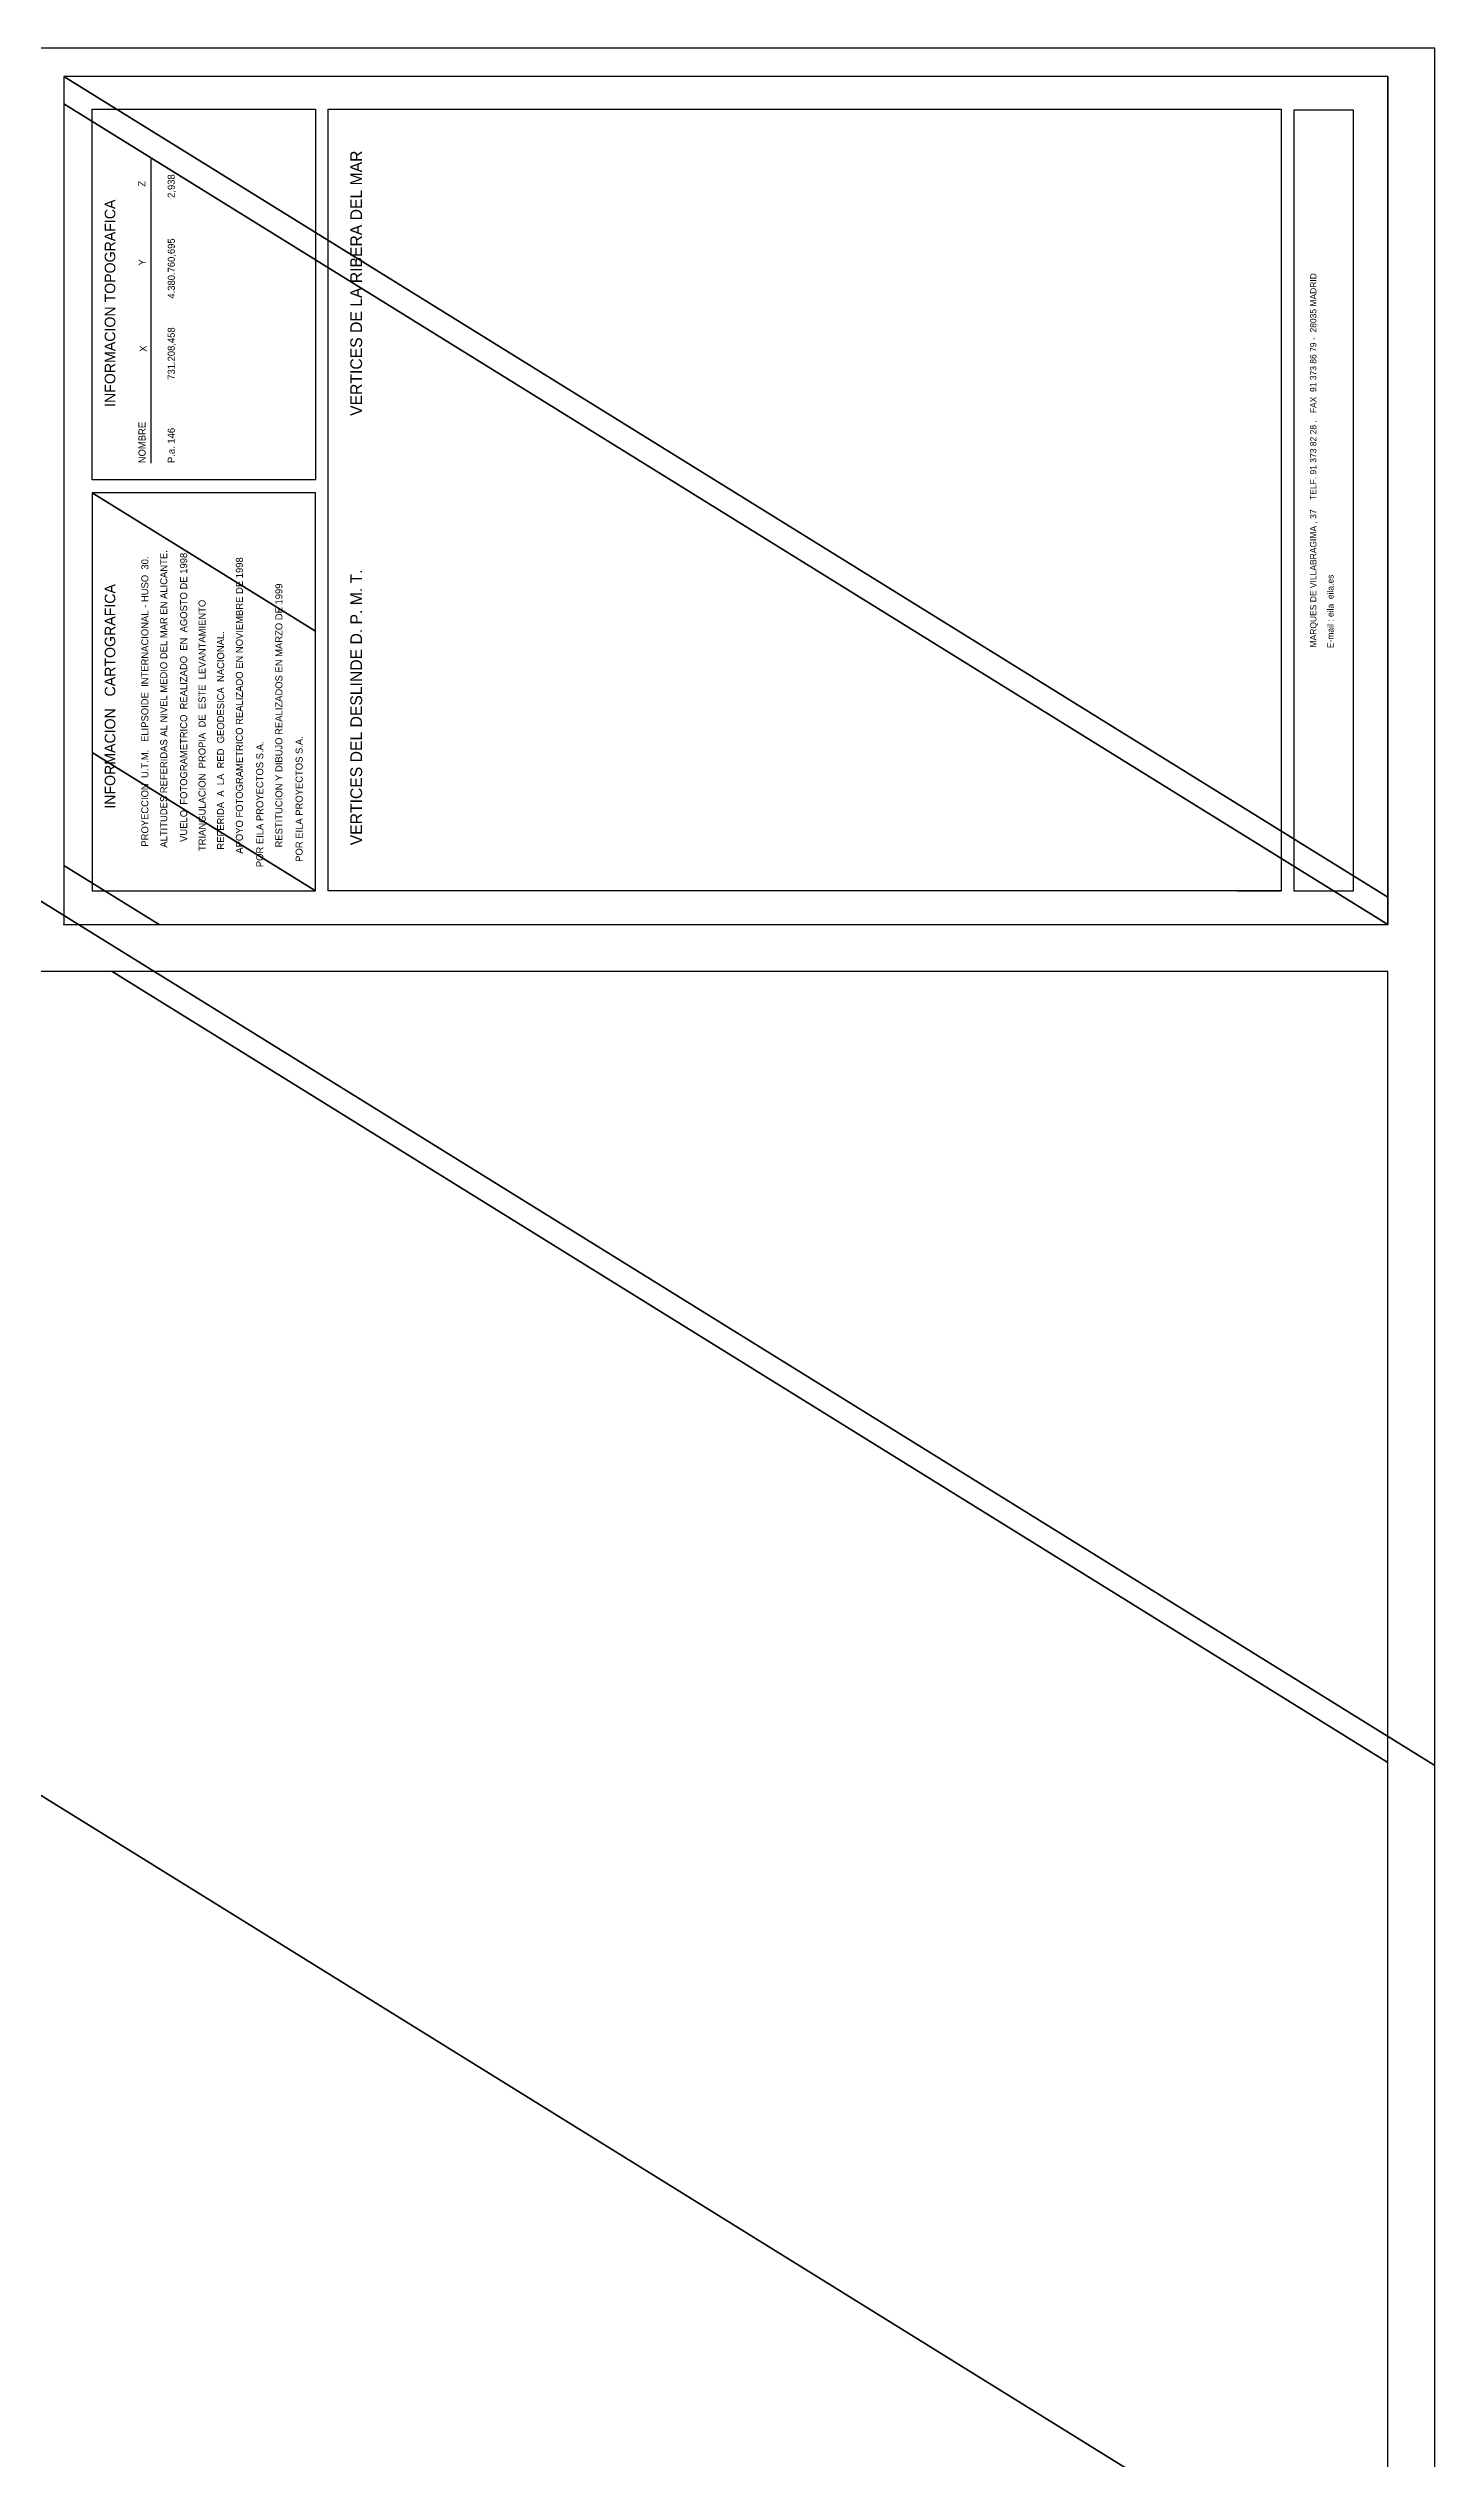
# Model space of a CAD drawing. Extents: x 731154 to 731744, y 4380181 to 4381208.
# Drawn here: x 731449 to 731744, y 4380694 to 4381208 of the extents above; entities that cross this region are included whole.
import ezdxf
from ezdxf.enums import TextEntityAlignment as Align

# ---------------------------------------------------------------- set-up
doc = ezdxf.new("R2010")
doc.units = 0
doc.layers.get('0').update_dxf_attribs({"linetype": 'CONTINUOUS'})

msp = doc.modelspace()

# ---------------------------------------------------------------- linework, layer by layer
at = {"color": 0, "linetype": 'CONTINUOUS'}
for p, q in [((731734, 4381201.5), (731734, 4381021)), ((731470.85, 4381119.22), (731470.85, 4381184.24)), ((731701.9, 4381028.19), (731711.32, 4381028.19)), ((731454.41, 4381021), (731462.5, 4381021))]:
    msp.add_line(p, q, dxfattribs=at)
for points in [[(731458.3, 4381115.62), (731458.3, 4381194.5), (731505.77, 4381194.5), (731505.77, 4381115.62)], [(731711.32, 4381028.19), (731508.53, 4381028.19), (731508.53, 4381194.5), (731711.32, 4381194.5)], [(731714.08, 4381028.12), (731714.08, 4381194.41), (731726.66, 4381194.41), (731726.66, 4381028.12)]]:
    msp.add_lwpolyline(points, close=True, dxfattribs=at)
msp.add_point((731452.26, 4381021), dxfattribs=at)

# ---------------------------------------------------------------- texts
for s, height, p in [('VERTICES DE LA RIBERA DEL MAR', 2.5, (731514.46, 4381157.49)), (' PROYECCION  U.T.M.   ELIPSOIDE  INTERNACIONAL - HUSO  30.', 1.5, (731469.48, 4381068.17)), ('ALTITUDES REFERIDAS AL NIVEL MEDIO DEL MAR EN ALICANTE.', 1.5, (731473.5, 4381069.01)), ('VUELO  FOTOGRAMETRICO  REALIZADO  EN  AGOSTO DE 1998.', 1.5, (731477.74, 4381069.63)), (' APOYO FOTOGRAMETRICO REALIZADO EN NOVIEMBRE DE 1998', 1.5, (731489.6, 4381067.34)), ('RESTITUCION Y DIBUJO REALIZADOS EN MARZO DE 1999', 1.5, (731498.01, 4381065.49)), ('VERTICES DEL DESLINDE D. P. M. T.', 2.5, (731514.46, 4381067.21)), ('TRIANGULACION  PROPIA  DE  ESTE  LEVANTAMIENTO', 1.5, (731481.65, 4381063.38)), ('REFERIDA  A  LA  RED  GEODESICA  NACIONAL.', 1.5, (731485.61, 4381060.18)), ('  POR EILA PROYECTOS S.A.', 1.5, (731493.94, 4381046.02)), ('POR EILA PROYECTOS S.A.', 1.5, (731502.31, 4381047.71))]:
    msp.add_text(s, height=height, rotation=90, dxfattribs=at).set_placement(p, align=Align.MIDDLE)
for s, height, p in [('Z', 1.5, (731469.6, 4381178.03)), ('2,938', 1.5, (731475.84, 4381175.65)), ('INFORMACION TOPOGRAFICA', 2.25, (731463.19, 4381131.16)), ('4.380.760,695', 1.5, (731475.86, 4381154.21)), ('Y', 1.5, (731469.66, 4381161.26)), ('MARQUES DE VILLABRAGIMA , 37    TELF. 91 373 82 28 .   FAX  91 373 86 79 -  28035 MADRID', 1.35, (731718.81, 4381079.96)), ('X', 1.5, (731469.87, 4381142.88)), ('731.208,458', 1.5, (731475.85, 4381136.94)), ('NOMBRE', 1.5, (731469.63, 4381119.17)), ('P.a. 146', 1.5, (731475.85, 4381119.22)), ('INFORMACION   CARTOGRAFICA', 2.25, (731463.19, 4381045.64)), ('E-mail : eila  eila.es', 1.35, (731722.46, 4381079.82))]:
    msp.add_text(s, height=height, rotation=90, dxfattribs=at).set_placement(p)

# ---------------------------------------------------------------- meshes
mesh = msp.add_polyface(dxfattribs=at)
corners = [(731154.5, 4380181), (731154.5, 4380181), (731154.5, 4380371.96), (731462.5, 4380181), (731154.5, 4380546.49), (731744, 4380181), (731154.5, 4381207.5), (731744, 4380842.01), (731744, 4381207.5)]
mesh.append_faces([[corners[k] for k in face] for face in [(0, 1, 3, 2), (2, 3, 5, 4), (4, 5, 7, 6), (6, 7, 8, 8)]], dxfattribs={"vtx0": -1, "vtx2": -1, "color": 0})
mesh = msp.add_polyface(dxfattribs=at)
corners = [(731452.26, 4381021), (731472.5, 4381021), (731452.26, 4381033.55), (731734, 4381021), (731452.26, 4381195.68), (731734, 4381021), (731452.26, 4381201.5), (731734, 4381026.82), (731734, 4381201.5)]
mesh.append_faces([[corners[k] for k in face] for face in [(0, 0, 1, 2), (2, 1, 3, 4), (4, 5, 7, 6), (6, 7, 8, 8)]], dxfattribs={"vtx0": -1, "vtx2": -1, "color": 0})
mesh = msp.add_polyface(dxfattribs=at)
corners = [(731458.3, 4381028.19), (731458.3, 4381028.19), (731458.3, 4381057.62), (731505.77, 4381028.19), (731458.3, 4381112.86), (731505.77, 4381083.43), (731505.77, 4381112.86)]
mesh.append_faces([[corners[k] for k in face] for face in [(0, 1, 3, 2), (2, 3, 5, 4), (4, 5, 6, 6)]], dxfattribs={"vtx0": -1, "vtx2": -1, "color": 0})
mesh = msp.add_polyface(dxfattribs=at)
corners = [(731164.5, 4380191), (731164.5, 4380191), (731164.5, 4380375.76), (731462.5, 4380191), (731164.5, 4380544.09), (731734, 4380191), (731164.5, 4381011), (731734, 4380657.91), (731462.5, 4381011), (731734, 4380842.67), (731734, 4381011)]
mesh.append_faces([[corners[k] for k in face] for face in [(0, 1, 3, 2), (2, 3, 5, 4), (4, 5, 7, 6), (6, 7, 9, 8), (8, 9, 10, 10)]], dxfattribs={"vtx0": -1, "vtx2": -1, "color": 0})

doc.saveas('drawing.dxf')
